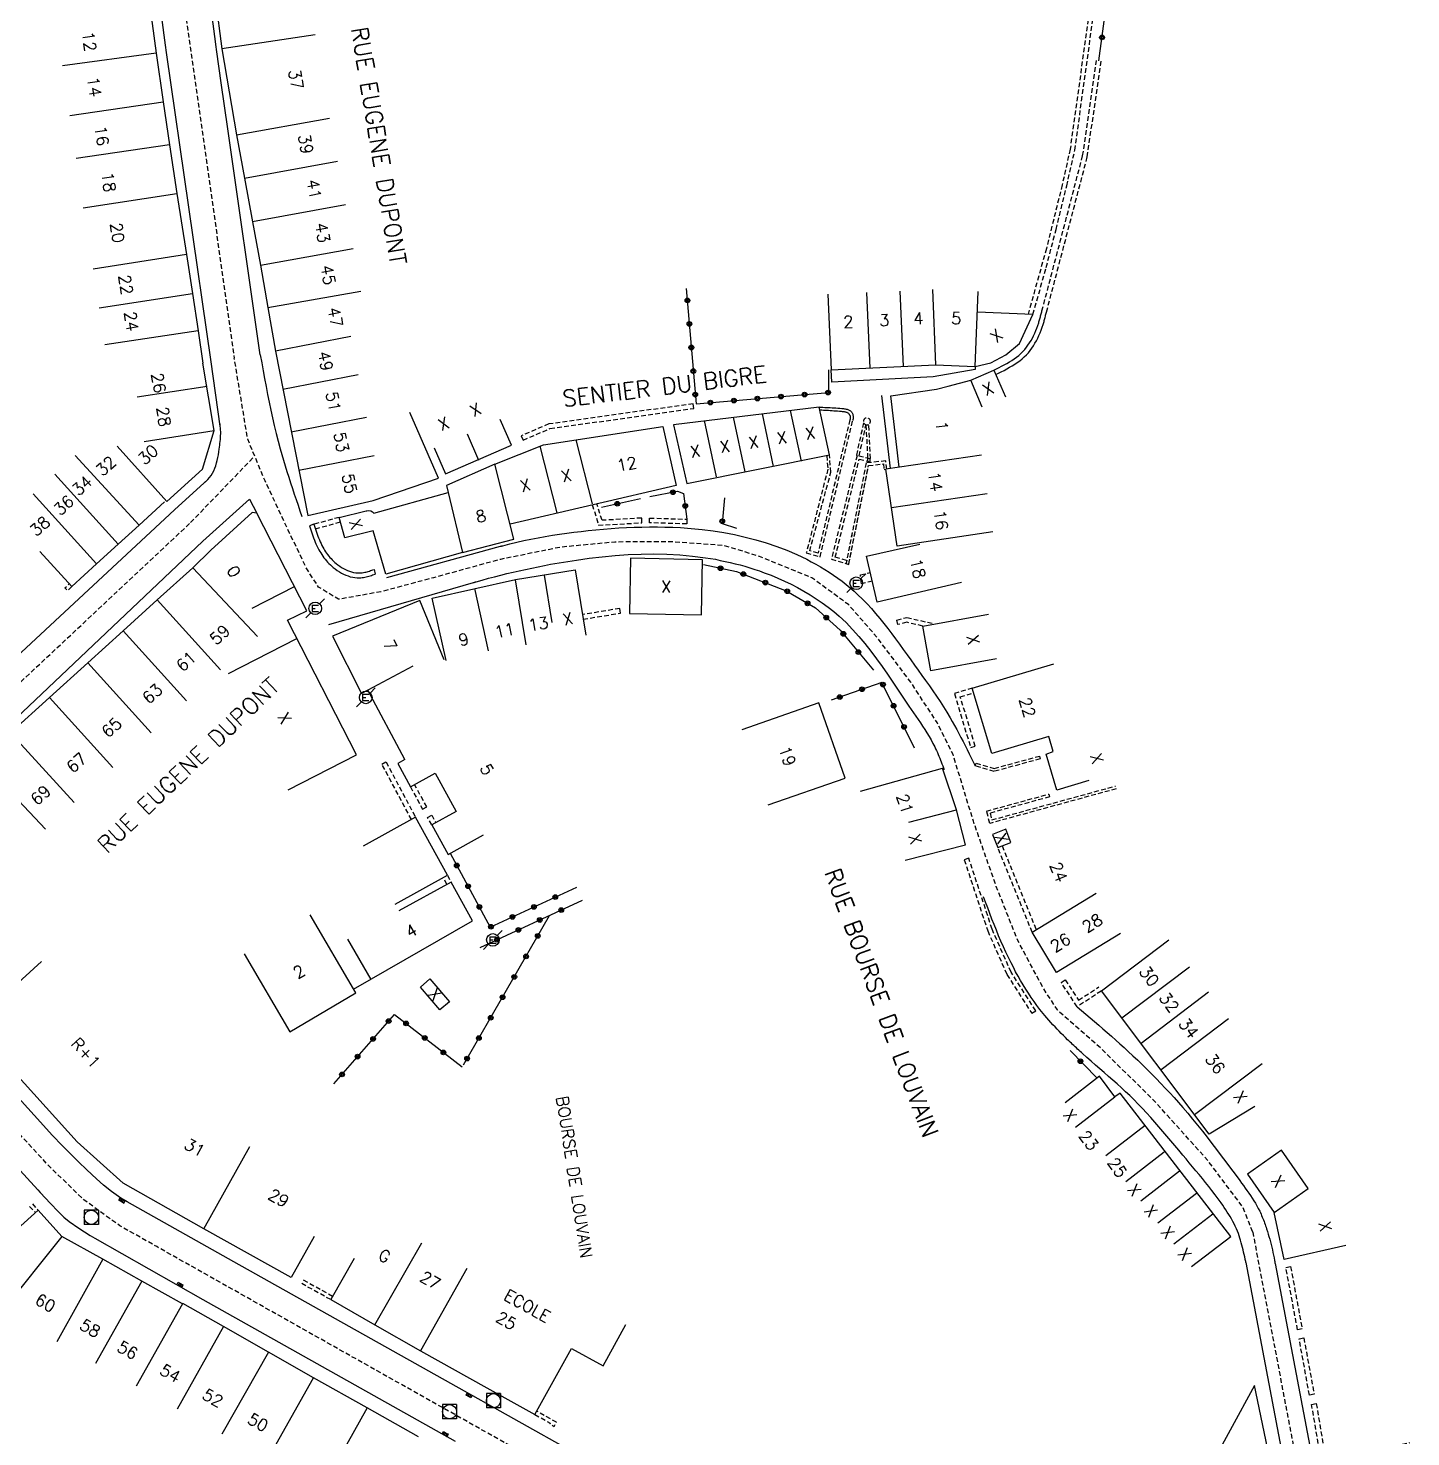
# Model space of a CAD drawing. Header units: millimetres. Extents: x 111999 to 113000, y 155000 to 156001.
# Drawn here: x 112495.2 to 112641.6, y 155392.6 to 155541.8 of the extents above; entities that cross this region are included whole.
import ezdxf
from ezdxf.enums import TextEntityAlignment as Align

# ---------------------------------------------------------------- set-up
doc = ezdxf.new("R2010")
doc.units = ezdxf.units.MM
doc.linetypes.add('DASHED', pattern=[0.75, 0.5, -0.25])
doc.layers.get('0').update_dxf_attribs({"linetype": 'CONTINUOUS'})
for name, color, linetype in [('W0001', 6, 'DASHED'), ('W0008', 7, 'CONTINUOUS'), ('W0100', 7, 'CONTINUOUS'), ('W0112', 1, 'DASHED'), ('W0322', 7, 'CONTINUOUS'), ('W0334', 7, 'CONTINUOUS'), ('W0400', 7, 'CONTINUOUS'), ('W0420', 7, 'CONTINUOUS'), ('W0471', 7, 'CONTINUOUS'), ('W0984', 7, 'CONTINUOUS'), ('W0989', 7, 'CONTINUOUS'), ('W0991', 7, 'CONTINUOUS'), ('W1102', 7, 'CONTINUOUS')]:
    doc.layers.add(name, color=color, linetype=linetype)
doc.styles.get("Standard").update_dxf_attribs({"font": 'romans.shx', "width": 0.85})

# ---------------------------------------------------------------- blocks, each defined once
blk = doc.blocks.new('t322o')
at = {"color": 0, "linetype": 'Continuous'}
for radius in [0.25, 0.15]:
    blk.add_circle((0, 0), radius, dxfattribs=at)
blk = doc.blocks.new('T471')
for p, q in [((-0.333334, 0.333334), (-0.333334, -0.333334)), ((-0.333334, 0.333334), (0.333334, 0.333334)), ((-0.333334, 0), (0, 0)), ((0.500001, 0.500001), (1.000002, 1.000002)), ((-0.500001, -0.500001), (-1.000002, -1.000002)), ((-0.333334, -0.333334), (0.333334, -0.333334))]:
    blk.add_line(p, q)
blk.add_ellipse((0, 0), major_axis=(0.471405, 0.471405), ratio=1, start_param=5.4977871438, end_param=11.780972451)
blk = doc.blocks.new('T400')
for p, q in [((-0.15, 0.3), (0.15, 0.3)), ((-0.15, -0.25), (-0.15, 0.3)), ((-0.15, 0.15), (0.15, 0.15)), ((-0.15, 0), (0.15, 0)), ((0.15, 0.3), (0.15, -0.25)), ((-0.15, -0.15), (0.15, -0.15)), ((-0.15, -0.25), (-0.15, -0.3)), ((-0.15, -0.3), (0.15, -0.3)), ((0.15, -0.3), (0.15, -0.25))]:
    blk.add_line(p, q)
blk = doc.blocks.new('T420')
for p, q in [((0.75, 0.75), (-0.75, 0.75)), ((-0.75, 0.75), (-0.75, -0.75)), ((0.75, 0.75), (0.75, -0.75)), ((0.75, -0.75), (-0.75, -0.75))]:
    blk.add_line(p, q)
blk.add_ellipse((0, 0), major_axis=(-0.53, 0.53), ratio=1, start_param=3.926991, end_param=10.210176)

msp = doc.modelspace()

# ---------------------------------------------------------------- linework, layer by layer
at = {"layer": 'W0001', "flags": 128}
for points in [[(112489.51, 155647.74), (112495.1, 155632.48), (112501.9, 155613.75), (112503.75, 155608.55), (112504.86, 155602.1), (112505.6, 155595.22), (112511.44, 155546.14), (112517.01, 155506.81)], [(112381.92, 155629.69), (112379.35, 155604.28), (112372.28, 155526.12), (112370.25, 155502.37), (112367.82, 155455.09), (112365.01, 155409.02), (112364.66, 155397.97), (112365.1, 155392.32), (112367.31, 155388.34), (112370.05, 155386.49), (112373.68, 155385.96), (112382.34, 155388.17), (112440.24, 155402.92), (112446.96, 155411.85), (112451.29, 155420.59), (112454.96, 155427.82), (112460.44, 155436.74), (112467.69, 155446.1), (112474.14, 155453.44), (112487.49, 155466.07), (112512.38, 155489.41)], [(112624.88, 155414.29), (112623.85, 155416.91), (112620.09, 155421.91), (112614.42, 155428.21), (112608.77, 155433.78), (112604.19, 155437.8), (112602.67, 155440.18), (112599.97, 155445.23), (112597.72, 155450.88), (112595.29, 155457.8), (112593.14, 155464.86), (112591.45, 155468.24), (112588.66, 155472.52), (112585.04, 155477.32), (112582.06, 155480.72), (112578.2, 155483.56), (112572.63, 155485.82), (112568.93, 155486.97), (112563.19, 155487.38), (112557.31, 155487.35), (112551.62, 155486.81), (112545.19, 155485.51), (112538.1, 155483.57), (112532.54, 155482.08), (112528.06, 155481.29), (112525.94, 155482.58), (112524.68, 155484.53), (112522.63, 155488.81), (112520.27, 155493.82), (112518.43, 155498.24), (112517.01, 155506.81)], [(112512.38, 155489.41), (112519.03, 155496.31)], [(112604.41, 155358.89), (112508.79, 155412.74), (112504.88, 155414.95), (112501.09, 155417.69), (112497.36, 155421.3), (112492.47, 155426.6), (112471.08, 155449.96)], [(112624.88, 155414.29), (112636.66, 155352.28)]]:
    msp.add_lwpolyline(points, dxfattribs=at)
at = {"layer": 'W0008', "flags": 128}
for points in [[(112514.56, 155506.42), (112509.82, 155539.19), (112509.72, 155539.96), (112509.34, 155542.88), (112508.69, 155547.73), (112508.41, 155549.93), (112508.2, 155551.7), (112507.89, 155554.35), (112507.46, 155558.01), (112506.3, 155567.8), (112504.98, 155578.67), (112502.25, 155601.38), (112501.86, 155604.37), (112501.74, 155605.25), (112501.58, 155606.35), (112501.41, 155607.3), (112501.15, 155608.33), (112500.83, 155609.39), (112500.54, 155610.27), (112497.95, 155617.74), (112492.77, 155632.3)], [(112519.75, 155507.16), (112516.31, 155531.12), (112515.62, 155535.97), (112515.15, 155539.26), (112515.05, 155540.03), (112515.01, 155540.36), (112514.44, 155544.63)], [(112471.13, 155454.03), (112510.66, 155490.76)], [(112483.1, 155458.5), (112497.28, 155471.92), (112513.68, 155487.43)], [(112580, 155375.8), (112539.96, 155398.25), (112516.96, 155411.15), (112505.67, 155417.47), (112504.99, 155417.89), (112504.01, 155418.59), (112503.17, 155419.26), (112502.41, 155419.92), (112501.39, 155420.87), (112500.51, 155421.72), (112499.32, 155422.91), (112498.8, 155423.43), (112497.73, 155424.56), (112496.81, 155425.56), (112476.53, 155447.96)], [(112489.75, 155425.79), (112496.21, 155418.75), (112496.45, 155418.49), (112497.55, 155417.3), (112498.36, 155416.46), (112498.97, 155415.87), (112499.53, 155415.41), (112500.56, 155414.69), (112501.76, 155413.92), (112502.25, 155413.63), (112513.67, 155407.15), (112540.4, 155392.13)]]:
    msp.add_lwpolyline(points, dxfattribs=at)
at = {"layer": 'W0008'}
for points in [[(112519.75, 155507.16), (112519.91, 155506.32), (112520.06, 155505.49), (112520.22, 155504.65), (112520.38, 155503.82), (112520.54, 155502.99), (112520.71, 155502.16), (112520.88, 155501.33), (112521.06, 155500.5), (112521.25, 155499.68), (112521.45, 155498.86), (112521.65, 155498.04), (112521.87, 155497.22), (112522.04, 155496.62), (112522.22, 155496.02), (112522.4, 155495.42), (112522.58, 155494.82), (112522.77, 155494.22), (112522.96, 155493.62), (112523.16, 155493.03), (112523.36, 155492.43), (112523.56, 155491.84), (112523.76, 155491.25), (112523.96, 155490.65), (112524.17, 155490.06)], [(112515.53, 155499.62), (112514.56, 155506.42)], [(112513.93, 155493.71), (112513.95, 155493.73), (112513.97, 155493.75), (112514, 155493.77), (112514.02, 155493.79), (112514.04, 155493.81), (112514.07, 155493.83), (112514.09, 155493.85), (112514.11, 155493.87), (112514.14, 155493.9), (112514.16, 155493.92), (112514.18, 155493.94), (112514.21, 155493.96), (112514.4, 155494.17), (112514.56, 155494.4), (112514.71, 155494.64), (112514.84, 155494.89), (112514.95, 155495.16), (112515.05, 155495.43), (112515.13, 155495.72), (112515.2, 155496), (112515.26, 155496.3), (112515.32, 155496.59), (112515.37, 155496.89), (112515.41, 155497.19), (112515.44, 155497.39), (112515.47, 155497.6), (112515.49, 155497.8), (112515.52, 155498.01), (112515.54, 155498.21), (112515.55, 155498.41), (112515.56, 155498.62), (112515.57, 155498.82), (112515.57, 155499.02), (112515.56, 155499.22), (112515.55, 155499.42), (112515.53, 155499.62), (112515.53, 155499.64), (112515.52, 155499.66), (112515.52, 155499.69), (112515.52, 155499.71), (112515.51, 155499.73), (112515.51, 155499.75), (112515.51, 155499.77), (112515.51, 155499.79), (112515.5, 155499.81), (112515.5, 155499.84), (112515.5, 155499.86), (112515.49, 155499.88)], [(112510.66, 155490.76), (112514.21, 155493.96)], [(112513.68, 155487.43), (112518.61, 155491.88)], [(112518.61, 155491.88), (112519.4, 155490.39)], [(112545.21, 155486.9), (112545.23, 155486.9), (112545.25, 155486.91), (112545.27, 155486.92), (112545.29, 155486.92), (112545.31, 155486.93), (112545.33, 155486.93), (112545.35, 155486.94), (112545.37, 155486.94), (112545.39, 155486.95), (112545.41, 155486.95), (112545.43, 155486.96), (112545.44, 155486.96), (112546.19, 155487.16), (112546.93, 155487.34), (112547.68, 155487.51), (112548.43, 155487.67), (112549.18, 155487.81), (112549.94, 155487.95), (112550.7, 155488.07), (112551.46, 155488.19), (112552.22, 155488.29), (112552.98, 155488.39), (112553.74, 155488.48), (112554.5, 155488.57), (112555.31, 155488.65), (112556.13, 155488.72), (112556.94, 155488.78), (112557.75, 155488.84), (112558.56, 155488.89), (112559.37, 155488.92), (112560.19, 155488.94), (112561, 155488.96), (112561.82, 155488.96), (112562.63, 155488.94), (112563.45, 155488.92), (112564.26, 155488.88), (112565.42, 155488.79), (112566.57, 155488.68), (112567.72, 155488.53), (112568.86, 155488.35), (112570, 155488.14), (112571.13, 155487.88), (112572.26, 155487.59), (112573.36, 155487.26), (112574.46, 155486.89), (112575.54, 155486.48), (112576.6, 155486.03), (112577.64, 155485.53), (112578.13, 155485.27), (112578.62, 155485.01), (112579.1, 155484.73), (112579.57, 155484.44), (112580.03, 155484.15), (112580.49, 155483.84), (112580.95, 155483.52), (112581.39, 155483.19), (112581.82, 155482.85), (112582.25, 155482.5), (112582.66, 155482.14), (112583.07, 155481.77), (112583.56, 155481.3), (112584.03, 155480.81), (112584.49, 155480.3), (112584.94, 155479.79), (112585.38, 155479.26), (112585.81, 155478.73), (112586.23, 155478.19), (112586.65, 155477.64), (112587.06, 155477.09), (112587.46, 155476.54), (112587.87, 155475.98), (112588.27, 155475.42), (112588.67, 155474.87), (112589.06, 155474.33), (112589.46, 155473.78), (112589.85, 155473.23), (112590.24, 155472.68), (112590.63, 155472.13), (112591.01, 155471.58), (112591.39, 155471.02), (112591.76, 155470.46), (112592.12, 155469.9), (112592.48, 155469.33), (112592.82, 155468.75), (112593.06, 155468.34), (112593.3, 155467.92), (112593.53, 155467.5), (112593.76, 155467.08), (112593.98, 155466.65), (112594.2, 155466.23), (112594.42, 155465.8), (112594.64, 155465.37), (112594.86, 155464.94), (112595.07, 155464.51), (112595.28, 155464.08), (112595.5, 155463.64)], [(112533.16, 155483.58), (112545.21, 155486.9)], [(112542.35, 155483.06), (112542.37, 155483.07), (112542.39, 155483.07), (112542.41, 155483.08), (112542.44, 155483.09), (112542.46, 155483.1), (112542.48, 155483.1), (112542.51, 155483.11), (112542.53, 155483.12), (112542.55, 155483.12), (112542.57, 155483.13), (112542.6, 155483.14), (112542.62, 155483.14), (112543.27, 155483.33), (112543.92, 155483.51), (112544.58, 155483.68), (112545.23, 155483.85), (112545.89, 155484.01), (112546.54, 155484.16), (112547.2, 155484.31), (112547.86, 155484.46), (112548.53, 155484.6), (112549.19, 155484.73), (112549.86, 155484.86), (112550.52, 155484.99), (112551.88, 155485.23), (112553.24, 155485.44), (112554.61, 155485.63), (112555.97, 155485.79), (112557.35, 155485.92), (112558.72, 155486.02), (112560.09, 155486.07), (112561.46, 155486.09), (112562.83, 155486.06), (112564.2, 155485.99), (112565.56, 155485.87), (112566.91, 155485.69), (112567.44, 155485.61), (112567.97, 155485.52), (112568.49, 155485.41), (112569.02, 155485.3), (112569.54, 155485.19), (112570.06, 155485.06), (112570.58, 155484.92), (112571.1, 155484.78), (112571.62, 155484.62), (112572.13, 155484.46), (112572.64, 155484.29), (112573.15, 155484.1), (112573.87, 155483.83), (112574.58, 155483.53), (112575.29, 155483.22), (112575.99, 155482.89), (112576.67, 155482.53), (112577.35, 155482.16), (112578.01, 155481.77), (112578.66, 155481.35), (112579.29, 155480.92), (112579.91, 155480.47), (112580.5, 155479.99), (112581.08, 155479.5), (112581.81, 155478.82), (112582.5, 155478.1), (112583.17, 155477.36), (112583.81, 155476.59), (112584.43, 155475.81), (112585.03, 155475), (112585.62, 155474.18), (112586.2, 155473.35), (112586.77, 155472.51), (112587.34, 155471.66), (112587.9, 155470.82), (112588.47, 155469.98), (112588.72, 155469.63), (112588.96, 155469.28), (112589.21, 155468.92), (112589.45, 155468.57), (112589.69, 155468.22), (112589.92, 155467.86), (112590.16, 155467.5), (112590.38, 155467.14), (112590.6, 155466.77), (112590.81, 155466.41), (112591.01, 155466.03), (112591.2, 155465.65), (112591.3, 155465.46), (112591.39, 155465.26), (112591.48, 155465.06), (112591.56, 155464.87), (112591.65, 155464.67), (112591.73, 155464.46), (112591.81, 155464.26), (112591.89, 155464.06), (112591.97, 155463.86), (112592.05, 155463.66), (112592.13, 155463.45), (112592.21, 155463.25)], [(112527.04, 155478.61), (112542.35, 155483.06)], [(112624.17, 155411.06), (112624.16, 155411.09), (112624.16, 155411.12), (112624.15, 155411.14), (112624.14, 155411.17), (112624.14, 155411.2), (112624.13, 155411.23), (112624.12, 155411.26), (112624.12, 155411.29), (112624.11, 155411.32), (112624.1, 155411.35), (112624.1, 155411.38), (112624.09, 155411.41), (112624.03, 155411.66), (112623.98, 155411.91), (112623.92, 155412.16), (112623.86, 155412.41), (112623.8, 155412.66), (112623.73, 155412.91), (112623.67, 155413.16), (112623.6, 155413.41), (112623.52, 155413.65), (112623.44, 155413.9), (112623.36, 155414.14), (112623.27, 155414.38), (112623.15, 155414.64), (112623.04, 155414.9), (112622.91, 155415.16), (112622.78, 155415.42), (112622.64, 155415.67), (112622.49, 155415.92), (112622.34, 155416.16), (112622.19, 155416.41), (112622.03, 155416.65), (112621.87, 155416.89), (112621.7, 155417.13), (112621.53, 155417.37), (112621.21, 155417.81), (112620.89, 155418.24), (112620.56, 155418.67), (112620.23, 155419.1), (112619.89, 155419.53), (112619.55, 155419.95), (112619.2, 155420.37), (112618.86, 155420.78), (112618.51, 155421.2), (112618.16, 155421.61), (112617.82, 155422.03), (112617.47, 155422.44), (112617.05, 155422.94), (112616.63, 155423.45), (112616.21, 155423.95), (112615.79, 155424.45), (112615.37, 155424.94), (112614.94, 155425.44), (112614.51, 155425.93), (112614.08, 155426.42), (112613.64, 155426.9), (112613.2, 155427.37), (112612.75, 155427.84), (112612.29, 155428.31), (112611.85, 155428.73), (112611.41, 155429.15), (112610.97, 155429.56), (112610.52, 155429.97), (112610.06, 155430.37), (112609.61, 155430.77), (112609.15, 155431.17), (112608.69, 155431.57), (112608.23, 155431.97), (112607.77, 155432.37), (112607.32, 155432.77), (112606.86, 155433.18), (112606.73, 155433.3), (112606.6, 155433.42), (112606.46, 155433.54), (112606.33, 155433.66), (112606.2, 155433.79), (112606.07, 155433.91), (112605.94, 155434.03), (112605.8, 155434.16), (112605.67, 155434.28), (112605.54, 155434.4), (112605.41, 155434.53), (112605.28, 155434.65), (112605.06, 155434.88), (112604.83, 155435.1), (112604.6, 155435.32), (112604.38, 155435.55), (112604.16, 155435.78), (112603.94, 155436.01), (112603.72, 155436.24), (112603.51, 155436.48), (112603.3, 155436.72), (112603.09, 155436.96), (112602.88, 155437.2), (112602.68, 155437.44), (112602.35, 155437.86), (112602.03, 155438.28), (112601.72, 155438.7), (112601.41, 155439.14), (112601.12, 155439.58), (112600.84, 155440.02), (112600.56, 155440.47), (112600.29, 155440.93), (112600.03, 155441.39), (112599.77, 155441.85), (112599.53, 155442.32), (112599.29, 155442.79), (112599.01, 155443.36), (112598.74, 155443.93), (112598.48, 155444.5), (112598.22, 155445.08), (112597.97, 155445.67), (112597.73, 155446.25), (112597.5, 155446.84), (112597.26, 155447.42), (112597.03, 155448.01), (112596.81, 155448.6), (112596.58, 155449.2), (112596.36, 155449.79)], [(112606.29, 155438.14), (112606.75, 155437.76), (112607.2, 155437.37), (112607.66, 155436.98), (112608.11, 155436.59), (112608.57, 155436.2), (112609.02, 155435.81), (112609.47, 155435.41), (112609.92, 155435.02), (112610.37, 155434.62), (112610.81, 155434.22), (112611.26, 155433.82), (112611.7, 155433.41), (112612.2, 155432.94), (112612.7, 155432.47), (112613.2, 155431.99), (112613.69, 155431.51), (112614.18, 155431.02), (112614.67, 155430.53), (112615.15, 155430.03), (112615.62, 155429.53), (112616.09, 155429.03), (112616.56, 155428.52), (112617.01, 155428), (112617.47, 155427.48), (112618, 155426.86), (112618.52, 155426.23), (112619.04, 155425.6), (112619.55, 155424.96), (112620.05, 155424.32), (112620.55, 155423.67), (112621.05, 155423.02), (112621.54, 155422.37), (112622.04, 155421.71), (112622.53, 155421.06), (112623.02, 155420.4), (112623.51, 155419.74), (112623.7, 155419.47), (112623.89, 155419.21), (112624.08, 155418.95), (112624.27, 155418.69), (112624.46, 155418.42), (112624.64, 155418.16), (112624.82, 155417.89), (112624.99, 155417.61), (112625.16, 155417.34), (112625.32, 155417.06), (112625.47, 155416.78), (112625.62, 155416.49), (112625.69, 155416.34), (112625.76, 155416.19), (112625.83, 155416.04), (112625.89, 155415.88), (112625.96, 155415.73), (112626.02, 155415.57), (112626.08, 155415.42), (112626.14, 155415.26), (112626.19, 155415.1), (112626.25, 155414.95), (112626.3, 155414.79), (112626.35, 155414.63), (112626.44, 155414.35), (112626.52, 155414.08), (112626.6, 155413.8), (112626.68, 155413.52), (112626.75, 155413.24), (112626.82, 155412.96), (112626.89, 155412.68), (112626.96, 155412.4), (112627.02, 155412.12), (112627.08, 155411.83), (112627.14, 155411.55), (112627.19, 155411.27), (112627.2, 155411.24), (112627.2, 155411.21), (112627.21, 155411.19), (112627.21, 155411.16), (112627.22, 155411.13), (112627.22, 155411.1), (112627.23, 155411.08), (112627.23, 155411.05), (112627.24, 155411.02), (112627.24, 155410.99), (112627.25, 155410.97), (112627.25, 155410.94)], [(112624.17, 155411.06), (112634.26, 155357.8)], [(112627.25, 155410.94), (112637.19, 155358.67)]]:
    msp.add_lwpolyline(points, dxfattribs=at)
at = {"layer": 'W0100', "flags": 128}
for points in [[(112515.05, 155598.4), (112510.07, 155597.96), (112510.72, 155590.57), (112511.17, 155585.43), (112511.8, 155580.7), (112512.09, 155572.31), (112512.26, 155569.1), (112512.59, 155564.98), (112512.96, 155561.55), (112513.47, 155557.44), (112513.49, 155557.25), (112513.99, 155553.4), (112514.5, 155549.09), (112515.03, 155544.73), (112515.69, 155539.57), (112517.25, 155530.46), (112518.1, 155525.87), (112518.94, 155521.26), (112519.77, 155516.66), (112520.56, 155512.19), (112521.37, 155507.57)], [(112499.76, 155569.65), (112504.73, 155570.15), (112504.77, 155569.81), (112504.84, 155569.82), (112506.19, 155557.91), (112506.89, 155552.87), (112507.43, 155549.12), (112508.08, 155544.11), (112508.74, 155539.13), (112509.48, 155533.96), (112510.16, 155529.4), (112510.91, 155524.24), (112511.94, 155517.78), (112512.57, 155513.68), (112513.19, 155509.72), (112513.69, 155506.3), (112513.69, 155506.3)], [(112509.62, 155491.62), (112509.62, 155491.62), (112506.94, 155489.14), (112504.72, 155487.11), (112502.43, 155485.06), (112499.8, 155482.65), (112496.43, 155486.34)], [(112525.46, 155413.83), (112523.03, 155409.46), (112513.77, 155414.63), (112505.25, 155419.45), (112500.38, 155423.83), (112489.18, 155436.2), (112485.6, 155440.12), (112477.22, 155449.4), (112477.15, 155449.4), (112477.15, 155449.4), (112477.12, 155451.35), (112477.12, 155451.35), (112477.18, 155451.35), (112480.89, 155455.27), (112483.46, 155457.77), (112486.76, 155460.97), (112490.14, 155464.23), (112493.32, 155467.16), (112497.44, 155470.89), (112501.5, 155474.56), (112505.23, 155477.94), (112508.84, 155481.24), (112512.61, 155484.63), (112514.51, 155486.5)], [(112536.53, 155392.6), (112531.1, 155395.68), (112525.39, 155398.85), (112520.64, 155401.56), (112515.88, 155404.28), (112511.55, 155406.72), (112511.51, 155406.67), (112507.2, 155409.1), (112503.09, 155411.4), (112498.75, 155413.82), (112496.24, 155416.61), (112492.52, 155413.26)], [(112529.7, 155411.47), (112527.22, 155407.13), (112531.91, 155404.46), (112536.74, 155401.71), (112543.77, 155397.78), (112548.85, 155394.97), (112548.85, 155394.97), (112552.72, 155401.97), (112556.07, 155400.12), (112558.49, 155404.49)]]:
    msp.add_lwpolyline(points, dxfattribs=at)
at = {"layer": 'W0100'}
for points in [[(112579.88, 155513.6), (112580.22, 155505.59), (112591.29, 155506.12), (112595.5, 155505.95), (112595.81, 155513.89)], [(112595.5, 155505.95), (112597.16, 155506.34), (112598.74, 155507.19), (112600.18, 155508.38), (112601.6, 155511.46), (112595.72, 155511.69)], [(112529.35, 155509.13), (112521.37, 155507.57), (112524.81, 155490.16), (112531.71, 155491.76), (112538.63, 155494.11)], [(112509.86, 155491.65), (112513.63, 155495.05), (112514.87, 155499.15), (112513.69, 155506.3)], [(112587.43, 155495.27), (112586.54, 155502.82), (112591.4, 155503.54), (112592.64, 155503.84), (112595.01, 155504.48), (112597.46, 155505.54), (112598.69, 155502.71)], [(112563.53, 155499.77), (112564.95, 155493.55), (112580.05, 155496.57), (112578.97, 155501.64), (112563.53, 155499.77)], [(112538.18, 155497.31), (112539.37, 155494.57), (112546.36, 155497.6), (112545.18, 155500.34)], [(112544.61, 155495.59), (112549.77, 155497.63), (112562.4, 155499.6), (112563.83, 155493.34), (112546.22, 155489.26)], [(112541.66, 155498.81), (112542.87, 155496.01)], [(112504.59, 155497.5), (112509.86, 155491.65)], [(112596.15, 155496.56), (112586.01, 155495.06)], [(112541.18, 155486.24), (112546.61, 155487.66), (112544.61, 155495.59), (112539.5, 155493.34), (112539.68, 155492.59)], [(112597.36, 155488.42), (112587.22, 155486.92), (112586.01, 155495.06)], [(112514.51, 155486.5), (112518.91, 155490.47)], [(112519.4, 155490.39), (112518.91, 155490.47)], [(112524.71, 155480.06), (112519.4, 155490.39)], [(112594.04, 155483.06), (112585.11, 155481), (112583.99, 155485.84), (112589.61, 155487.14)], [(112539.45, 155474.81), (112537.98, 155481.42), (112546.79, 155483.4), (112553.13, 155484.42), (112554.25, 155477.49)], [(112558.86, 155479.8), (112566.48, 155479.63), (112566.62, 155485.46), (112558.99, 155485.63), (112558.86, 155479.8)], [(112522.64, 155479.08), (112524.71, 155480.06)], [(112539.24, 155474.86), (112536.68, 155481.16), (112527.43, 155477.39), (112530.47, 155471.32)], [(112529.95, 155464.82), (112522.64, 155479.08)], [(112597.75, 155474.98), (112590.8, 155473.71), (112589.93, 155478.46), (112596.88, 155479.73)], [(112607.51, 155462.09), (112604.15, 155461.08), (112603.01, 155464.9), (112603.76, 155465.17), (112603.29, 155466.76), (112597.25, 155464.96), (112595.18, 155471.87), (112603.82, 155474.45)], [(112535.09, 155464.32), (112531.15, 155471.65), (112530.47, 155471.32)], [(112573.57, 155459.51), (112581.7, 155462.35), (112578.92, 155470.31), (112570.78, 155467.47)], [(112522.71, 155461.11), (112529.95, 155464.82)], [(112535.09, 155464.32), (112534.33, 155463.91), (112535.66, 155461.43), (112538.29, 155462.88), (112540.51, 155458.83), (112537.92, 155457.41), (112539.65, 155454.27), (112543.4, 155456.33)], [(112583.33, 155460.97), (112592.04, 155463.42)], [(112588.06, 155453.65), (112594.45, 155455.29), (112593.51, 155458.98), (112592.04, 155463.42)], [(112534.04, 155449.02), (112539.58, 155452.07), (112536.21, 155458.21), (112530.67, 155455.16)], [(112597.87, 155455), (112599.26, 155455.55), (112598.72, 155456.93), (112597.32, 155456.37), (112597.87, 155455)], [(112529.65, 155440), (112542.24, 155447.25), (112539.98, 155451.34)], [(112539.98, 155451.34), (112534.45, 155448.3)], [(112610.87, 155445.91), (112604.11, 155441.78), (112601.52, 155446.03), (112608.29, 155450.16)], [(112518.05, 155443.75), (112522.9, 155435.5), (112529.89, 155439.61), (112525.05, 155447.86)], [(112625.12, 155427.57), (112620.27, 155424.64), (112608.85, 155439.82), (112616, 155445.23)], [(112538.78, 155437.81), (112536.72, 155440.23), (112537.73, 155441.09), (112539.79, 155438.66), (112538.78, 155437.81)], [(112618.41, 155410.63), (112622.55, 155413.83), (112610.86, 155429.01), (112610.29, 155428.61), (112608.65, 155430.79), (112605, 155427.98)], [(112634.75, 155412.85), (112628.2, 155411.37), (112627.17, 155416.36), (112630.77, 155418.89), (112627.92, 155422.94), (112624.32, 155420.41), (112627.17, 155416.36)], [(112625.06, 155398.05), (112619.9, 155388.58), (112624.24, 155386.21), (112626.63, 155390.6), (112625.06, 155398.05)]]:
    msp.add_lwpolyline(points, dxfattribs=at)
msp.add_lwpolyline([(112531.05, 155490.67, -0.33828), (112531.8, 155490.4), (112539.68, 155492.59), (112541.18, 155486.24), (112533.06, 155483.96), (112531.72, 155488.55), (112528.72, 155487.78), (112528.12, 155489.96), (112530.97, 155490.65)], format="xyb", close=True, dxfattribs=at)
at = {"layer": 'W0112'}
for points in [[(112606.35, 155550.51), (112607.65, 155544.18), (112605.55, 155528.96), (112604.7, 155525.17), (112603.03, 155518.42), (112601.09, 155511.48)], [(112601.6, 155511.46), (112603.01, 155516.42), (112604.05, 155520.45), (112605.18, 155525.06), (112606.04, 155528.85), (112608.16, 155544.21), (112606.84, 155550.61)], [(112602.56, 155511.82), (112606.87, 155528.24), (112608.33, 155538.34)], [(112603.04, 155511.69), (112607.36, 155528.14), (112608.82, 155538.27)], [(112597.46, 155505.54), (112597.74, 155505.68), (112598.02, 155505.83), (112598.29, 155505.97), (112598.57, 155506.12), (112598.84, 155506.27), (112599.11, 155506.42), (112599.37, 155506.58), (112599.62, 155506.76), (112599.86, 155506.93), (112600.1, 155507.12), (112600.33, 155507.32), (112600.54, 155507.53), (112600.73, 155507.75), (112600.91, 155507.97), (112601.08, 155508.2), (112601.25, 155508.44), (112601.4, 155508.69), (112601.54, 155508.94), (112601.67, 155509.2), (112601.8, 155509.47), (112601.91, 155509.74), (112602.02, 155510.01), (112602.12, 155510.29), (112602.21, 155510.57), (112602.24, 155510.67), (112602.28, 155510.78), (112602.31, 155510.88), (112602.34, 155510.98), (112602.37, 155511.09), (112602.39, 155511.19), (112602.42, 155511.3), (112602.45, 155511.4), (112602.48, 155511.5), (112602.5, 155511.61), (112602.53, 155511.71), (112602.56, 155511.82)], [(112597.65, 155505.09), (112597.95, 155505.24), (112598.25, 155505.38), (112598.54, 155505.53), (112598.83, 155505.69), (112599.12, 155505.85), (112599.4, 155506.01), (112599.68, 155506.18), (112599.94, 155506.36), (112600.2, 155506.55), (112600.45, 155506.75), (112600.69, 155506.96), (112600.92, 155507.18), (112601.12, 155507.4), (112601.31, 155507.64), (112601.49, 155507.88), (112601.66, 155508.14), (112601.82, 155508.4), (112601.97, 155508.67), (112602.11, 155508.94), (112602.24, 155509.22), (112602.36, 155509.51), (112602.48, 155509.8), (112602.58, 155510.09), (112602.68, 155510.38), (112602.71, 155510.49), (112602.75, 155510.6), (112602.78, 155510.7), (112602.81, 155510.81), (112602.84, 155510.92), (112602.87, 155511.03), (112602.9, 155511.14), (112602.93, 155511.25), (112602.95, 155511.36), (112602.98, 155511.47), (112603.01, 155511.57), (112603.04, 155511.68)], [(112547.61, 155498.14), (112550.45, 155499.37), (112565.7, 155501.5), (112565.63, 155501.99), (112550.31, 155499.85), (112547.41, 155498.6)], [(112578.97, 155501.64), (112579.16, 155501.63), (112579.35, 155501.62), (112579.55, 155501.61), (112579.74, 155501.6), (112579.94, 155501.59), (112580.13, 155501.58), (112580.33, 155501.57), (112580.53, 155501.56), (112580.73, 155501.55), (112580.94, 155501.53), (112581.15, 155501.52), (112581.36, 155501.5), (112581.45, 155501.49), (112581.54, 155501.48), (112581.64, 155501.47), (112581.73, 155501.45), (112581.82, 155501.43), (112581.91, 155501.41), (112581.99, 155501.39), (112582.07, 155501.36), (112582.15, 155501.32), (112582.22, 155501.28), (112582.29, 155501.23), (112582.35, 155501.17), (112582.39, 155501.12), (112582.42, 155501.07), (112582.45, 155501.02), (112582.48, 155500.96), (112582.51, 155500.9), (112582.53, 155500.84), (112582.54, 155500.77), (112582.56, 155500.71), (112582.56, 155500.65), (112582.57, 155500.58), (112582.57, 155500.52), (112582.56, 155500.45), (112582.56, 155500.43), (112582.55, 155500.41), (112582.55, 155500.39), (112582.55, 155500.37), (112582.54, 155500.36), (112582.54, 155500.34), (112582.53, 155500.32), (112582.53, 155500.3), (112582.52, 155500.28), (112582.52, 155500.26), (112582.51, 155500.24), (112582.51, 155500.22)], [(112579.05, 155501.35), (112579.23, 155501.34), (112579.41, 155501.33), (112579.59, 155501.32), (112579.77, 155501.31), (112579.96, 155501.3), (112580.14, 155501.29), (112580.33, 155501.27), (112580.52, 155501.26), (112580.71, 155501.25), (112580.9, 155501.23), (112581.1, 155501.22), (112581.3, 155501.2), (112581.38, 155501.19), (112581.45, 155501.19), (112581.53, 155501.18), (112581.6, 155501.17), (112581.68, 155501.15), (112581.75, 155501.14), (112581.82, 155501.11), (112581.88, 155501.09), (112581.94, 155501.06), (112582, 155501.02), (112582.06, 155500.98), (112582.1, 155500.93), (112582.13, 155500.9), (112582.15, 155500.87), (112582.18, 155500.83), (112582.2, 155500.79), (112582.21, 155500.75), (112582.23, 155500.71), (112582.24, 155500.66), (112582.25, 155500.62), (112582.25, 155500.57), (112582.26, 155500.53), (112582.25, 155500.49), (112582.25, 155500.44), (112582.25, 155500.43), (112582.25, 155500.42), (112582.24, 155500.41), (112582.24, 155500.39), (112582.24, 155500.38), (112582.24, 155500.37), (112582.23, 155500.36), (112582.23, 155500.34), (112582.22, 155500.33), (112582.22, 155500.32), (112582.22, 155500.31), (112582.21, 155500.29)], [(112579.76, 155496.47), (112579.88, 155495.07), (112577.6, 155486.2), (112579.06, 155485.79), (112582.51, 155500.22)], [(112582.21, 155500.29), (112578.84, 155486.17), (112577.96, 155486.41), (112580.2, 155494.74), (112580.05, 155496.57)], [(112583.66, 155499.97), (112582.9, 155496.54), (112582.98, 155496.49)], [(112583.19, 155496.48), (112583.92, 155499.74), (112584.09, 155496.23)], [(112584.39, 155496.18), (112584.22, 155499.81)], [(112547.41, 155498.6), (112547.61, 155498.14)], [(112586.14, 155495.08), (112586.01, 155495.95), (112583.94, 155495.72), (112581.87, 155485.39), (112580.66, 155485.74), (112583.2, 155496.13), (112584.37, 155495.86), (112584.37, 155496.17), (112582.98, 155496.49), (112580.26, 155485.55), (112582.09, 155484.98), (112584.19, 155495.45), (112585.76, 155495.62), (112585.84, 155495.03), (112586.01, 155495.06)], [(112583.94, 155495.72), (112581.81, 155485.1)], [(112582.1, 155485.04), (112584.19, 155495.45)], [(112584.07, 155496.17), (112584.07, 155495.93)], [(112554.93, 155491.31), (112555.59, 155489.13), (112560.19, 155489.39), (112560.16, 155489.89), (112555.96, 155489.65), (112555.42, 155491.42)], [(112525.45, 155489.23), (112524.98, 155489.08)], [(112524.98, 155489.08), (112525.04, 155488.86), (112525.11, 155488.64), (112525.18, 155488.42), (112525.26, 155488.21), (112525.33, 155487.99), (112525.41, 155487.78), (112525.49, 155487.56), (112525.57, 155487.35), (112525.66, 155487.15), (112525.75, 155486.94), (112525.85, 155486.74), (112525.96, 155486.54), (112526.06, 155486.36), (112526.16, 155486.19), (112526.27, 155486.02), (112526.39, 155485.85), (112526.51, 155485.69), (112526.63, 155485.53), (112526.76, 155485.37), (112526.9, 155485.22), (112527.04, 155485.07), (112527.19, 155484.93), (112527.35, 155484.79), (112527.5, 155484.65), (112527.71, 155484.5), (112527.92, 155484.34), (112528.14, 155484.2), (112528.36, 155484.07), (112528.59, 155483.95), (112528.82, 155483.85), (112529.06, 155483.76), (112529.3, 155483.68), (112529.55, 155483.62), (112529.79, 155483.58), (112530.04, 155483.56), (112530.28, 155483.56), (112530.42, 155483.57), (112530.56, 155483.58), (112530.7, 155483.6), (112530.84, 155483.63), (112530.97, 155483.66), (112531.11, 155483.7), (112531.25, 155483.73), (112531.39, 155483.78), (112531.53, 155483.82), (112531.66, 155483.87), (112531.8, 155483.91), (112531.94, 155483.96)], [(112528.12, 155489.96), (112525.45, 155489.23)], [(112525.45, 155489.23), (112525.52, 155489.02), (112525.58, 155488.81), (112525.65, 155488.6), (112525.72, 155488.39), (112525.79, 155488.19), (112525.87, 155487.98), (112525.94, 155487.78), (112526.02, 155487.58), (112526.11, 155487.38), (112526.2, 155487.18), (112526.29, 155486.99), (112526.39, 155486.79), (112526.48, 155486.63), (112526.58, 155486.48), (112526.68, 155486.32), (112526.79, 155486.17), (112526.9, 155486.02), (112527.01, 155485.87), (112527.13, 155485.73), (112527.26, 155485.59), (112527.39, 155485.45), (112527.52, 155485.32), (112527.66, 155485.19), (112527.81, 155485.07), (112527.99, 155484.93), (112528.18, 155484.79), (112528.38, 155484.66), (112528.58, 155484.55), (112528.79, 155484.44), (112529, 155484.34), (112529.22, 155484.26), (112529.43, 155484.19), (112529.65, 155484.14), (112529.87, 155484.1), (112530.1, 155484.08), (112530.32, 155484.08), (112530.44, 155484.09), (112530.57, 155484.1), (112530.69, 155484.12), (112530.82, 155484.15), (112530.95, 155484.17), (112531.07, 155484.21), (112531.2, 155484.24), (112531.32, 155484.28), (112531.45, 155484.32), (112531.57, 155484.36), (112531.7, 155484.4), (112531.82, 155484.45)], [(112525.6, 155488.75), (112528.25, 155489.48)], [(112561, 155489.89), (112564.96, 155489.77), (112564.95, 155489.27), (112560.99, 155489.39), (112561, 155489.89)], [(112531.82, 155484.45), (112531.94, 155483.96)], [(112584.6, 155483.2), (112583.45, 155482.94), (112583.33, 155483.88), (112584.39, 155484.13)], [(112553.98, 155479.18), (112557.92, 155479.82), (112557.84, 155480.31), (112553.9, 155479.67)], [(112589.93, 155478.46), (112588.24, 155478.85), (112587.3, 155478.61), (112587.18, 155479.09), (112588.24, 155479.36), (112591.18, 155478.69)], [(112595.18, 155471.87), (112593.28, 155471.3), (112595.01, 155465.58), (112595.49, 155465.73), (112593.91, 155470.97), (112595.32, 155471.39)], [(112535.77, 155457.97), (112532.64, 155463.82), (112533.08, 155464.06), (112536.21, 155458.21)], [(112602.29, 155464.68), (112602.37, 155464.39), (112597.51, 155463.07), (112595.5, 155463.64), (112595.58, 155463.93), (112597.51, 155463.38), (112602.29, 155464.68)], [(112535.66, 155461.43), (112536.96, 155459.06), (112537.4, 155459.3), (112536.1, 155461.67)], [(112610.42, 155461.22), (112597.03, 155457.56), (112596.7, 155458.86), (112603.29, 155460.66), (112603.37, 155460.37), (112597.06, 155458.64), (112597.25, 155457.93), (112610.34, 155461.51)], [(112537.92, 155457.41), (112537.48, 155458.2), (112537.92, 155458.44), (112538.36, 155457.65)], [(112601.52, 155446.03), (112597.87, 155455)], [(112598.33, 155455.18), (112601.95, 155446.29)], [(112601.48, 155437.45), (112601.9, 155437.72), (112599.29, 155441.79), (112597.28, 155446.36), (112594.81, 155453.86), (112594.33, 155453.71), (112596.81, 155446.18), (112598.85, 155441.55), (112601.48, 155437.45)], [(112539.54, 155451.1), (112539.14, 155451.83)], [(112539.58, 155452.07), (112539.98, 155451.34)], [(112608.84, 155439.81), (112606.29, 155438.14), (112604.6, 155440.72), (112605.01, 155441), (112606.44, 155438.84), (112608.58, 155440.24)], [(112629.63, 155403.94), (112628.4, 155410.53), (112628.89, 155410.63), (112630.12, 155404.03), (112629.63, 155403.94)], [(112630.89, 155397.02), (112629.8, 155402.99), (112630.29, 155403.08), (112631.39, 155397.11), (112630.89, 155397.02)], [(112641.63, 155391.5), (112632.71, 155389.67), (112632.94, 155388.28), (112632.45, 155388.2), (112631.12, 155396.04), (112631.61, 155396.13), (112632.62, 155390.16), (112641.53, 155391.99)]]:
    msp.add_lwpolyline(points, dxfattribs=at)
msp.add_lwpolyline([(112584.38, 155500.05, 8.799328), (112584.31, 155499.9, 0.113645)], format="xyb", close=True, dxfattribs=at)
at = {"layer": 'W0112', "flags": 128}
for points in [[(112499.8, 155482.65), (112499.34, 155482.21), (112499.07, 155482.5), (112499.52, 155482.94)], [(112495.62, 155417.26), (112496.24, 155416.61)], [(112495.33, 155416.99), (112495.95, 155416.34)], [(112527.22, 155407.13), (112524.07, 155408.88)], [(112527.42, 155407.48), (112524.26, 155409.23)], [(112548.85, 155394.97), (112550.47, 155394.05), (112550.42, 155393.95), (112550.9, 155393.7), (112551.09, 155394.06), (112551.13, 155394.14), (112551.13, 155394.14), (112549.05, 155395.32)]]:
    msp.add_lwpolyline(points, dxfattribs=at)
at = {"layer": 'W0322'}
for points in [[(112608.57, 155538.31), (112609.41, 155544.35), (112614.07, 155544.23), (112619.65, 155589.37), (112623.28, 155595.48)], [(112564.89, 155514.2), (112565.92, 155501.99), (112579.99, 155503.18), (112579.97, 155505.59)], [(112563.96, 155492.72), (112564.59, 155492.49)], [(112566.71, 155484.96), (112570.22, 155484.22), (112575.47, 155482.2), (112578.57, 155480.37), (112581.2, 155478.01), (112584.71, 155473.78)], [(112589.07, 155465.54), (112585.59, 155472.49), (112580.24, 155470.61)], [(112539.87, 155454.39), (112544.13, 155446.58), (112553.28, 155450.81)], [(112543.05, 155444.41), (112553.91, 155449.43)], [(112541.29, 155431.98), (112550.41, 155447.81)], [(112527.55, 155429.98), (112533.98, 155437.33), (112541.13, 155431.78)], [(112605.54, 155433.5), (112608.39, 155430.59)]]:
    msp.add_lwpolyline(points, dxfattribs=at)
at = {"layer": 'W0322', "flags": 128}
for points in [[(112555.9, 155491.04), (112560.02, 155491.95)], [(112561.01, 155492.17), (112563.96, 155492.72), (112564.59, 155492.49), (112564.96, 155489.77)], [(112568.92, 155492.04), (112568.68, 155489.3), (112570.19, 155488.83)]]:
    msp.add_lwpolyline(points, dxfattribs=at)
at = {"layer": 'W0334'}
for points in [[(112595.5, 155505.95), (112595.48, 155505.63), (112591.02, 155504.83), (112580.29, 155504.29), (112580.22, 155505.59)], [(112586.53, 155495.14), (112585.61, 155502.85)]]:
    msp.add_lwpolyline(points, dxfattribs=at)
at = {"layer": 'W1102', "flags": 128}
for points in [[(112525.58, 155541.04), (112515.69, 155539.57)], [(112508.74, 155539.13), (112498.83, 155537.76)], [(112499.59, 155532.51), (112509.48, 155533.96)], [(112517.25, 155530.46), (112527.09, 155532.22)], [(112510.16, 155529.4), (112500.27, 155527.95)], [(112518.1, 155525.87), (112527.94, 155527.68)], [(112501.02, 155522.74), (112510.91, 155524.24)], [(112528.78, 155523.05), (112518.94, 155521.26)], [(112511.94, 155517.78), (112502.06, 155516.23)], [(112519.77, 155516.66), (112529.61, 155518.42)], [(112502.69, 155512.15), (112512.57, 155513.68)], [(112520.56, 155512.19), (112530.4, 155513.93)], [(112513.19, 155509.72), (112503.3, 155508.23)], [(112506.94, 155489.14), (112500.17, 155496.5)], [(112498, 155494.52), (112504.72, 155487.11)], [(112502.43, 155485.06), (112495.72, 155492.47)], [(112512.61, 155484.63), (112519.46, 155477.34)], [(112515.56, 155473.83), (112508.84, 155481.24)], [(112505.23, 155477.94), (112511.96, 155470.54)], [(112508.21, 155467.15), (112501.5, 155474.56)], [(112497.44, 155470.89), (112504.16, 155463.48)], [(112500.06, 155459.77), (112493.32, 155467.16)], [(112490.14, 155464.23), (112497, 155456.95)], [(112496.58, 155442.94), (112489.18, 155436.2)], [(112513.77, 155414.63), (112518.67, 155423.35)], [(112498.75, 155413.82), (112492.44, 155405.9)], [(112531.91, 155404.46), (112536.86, 155413.15)], [(112503.09, 155411.4), (112498.21, 155402.67)], [(112541.65, 155410.42), (112536.74, 155401.71)], [(112507.2, 155409.1), (112502.3, 155400.38)], [(112511.51, 155406.67), (112506.62, 155397.96)], [(112515.88, 155404.28), (112510.96, 155395.52)], [(112520.64, 155401.56), (112515.68, 155392.88)], [(112520.48, 155390.14), (112525.39, 155398.85)], [(112531.1, 155395.68), (112526.2, 155386.96)]]:
    msp.add_lwpolyline(points, dxfattribs=at)
at = {"layer": 'W1102'}
for points in [[(112590.95, 155514.08), (112591.29, 155506.12)], [(112583.97, 155513.78), (112584.31, 155505.77)], [(112587.88, 155505.95), (112587.54, 155513.93)], [(112506.72, 155502.72), (112514.14, 155503.85)], [(112522.16, 155503.53), (112530.14, 155505.08)], [(112596.24, 155501.64), (112595.01, 155504.48)], [(112538.63, 155494.11), (112535.61, 155501.08)], [(112572.91, 155500.94), (112574.1, 155495.36)], [(112577.08, 155495.93), (112575.93, 155501.28)], [(112531.03, 155500.54), (112523.05, 155498.98)], [(112566.78, 155500.23), (112568.06, 155494.25)], [(112571.11, 155494.78), (112569.87, 155500.59)], [(112507.46, 155498), (112514.87, 155499.15)], [(112553.19, 155498.16), (112554.91, 155491.38)], [(112531.82, 155496.48), (112523.84, 155494.92)], [(112551.21, 155490.44), (112549.42, 155497.49)], [(112596.76, 155492.47), (112586.62, 155490.97)], [(112547.91, 155476.46), (112546.79, 155483.36)], [(112550.69, 155478.83), (112549.88, 155483.86)], [(112518.9, 155480.35), (112523.39, 155482.66)], [(112543.95, 155475.82), (112542.48, 155482.42)], [(112516.38, 155473.43), (112523.62, 155477.15)], [(112535.92, 155474.21), (112531.15, 155471.65)], [(112588.45, 155457.68), (112593.51, 155458.98)], [(112531.5, 155441.03), (112529.02, 155445.31)], [(112618.19, 155442.34), (112611.03, 155436.92)], [(112620.2, 155439.68), (112613.05, 155434.26)], [(112622.32, 155436.88), (112615.17, 155431.46)], [(112625.88, 155432.11), (112618.73, 155426.69)], [(112606.12, 155425.39), (112610.29, 155428.61)], [(112609.32, 155422.39), (112613.49, 155425.61)], [(112611.44, 155419.64), (112615.5, 155422.78)], [(112613.02, 155417.6), (112617.11, 155420.76)], [(112614.84, 155415.25), (112618.94, 155418.42)], [(112616.54, 155413.04), (112620.65, 155416.22)]]:
    msp.add_lwpolyline(points, dxfattribs=at)

# ---------------------------------------------------------------- block references
at = {"layer": 'W0322'}
for p, rotation in [((112608.92, 155540.78), 82.09602536714704), ((112565, 155512.93), 274.8227301814624), ((112565.21, 155510.44), 274.8227301814624), ((112565.42, 155507.95), 274.8227301814624), ((112565.63, 155505.46), 274.8227301814624), ((112565.84, 155502.97), 274.8227301814624), ((112567.44, 155502.12), 4.831986728555195), ((112569.93, 155502.33), 4.831986728555195), ((112572.42, 155502.54), 4.831986728555195), ((112574.91, 155502.75), 4.831986728555195), ((112577.41, 155502.97), 4.831986728555195), ((112579.9, 155503.18), 4.831986728555195), ((112557.58, 155491.41), 12.38962385082076), ((112563.47, 155492.63), 10.53873063869956), ((112564.77, 155491.17), 277.8554354359468), ((112568.7, 155489.55), 264.8030480466804), ((112568.51, 155484.58), 348.2117869291242), ((112570.93, 155483.95), 338.9659428038036), ((112573.26, 155483.05), 338.9659428038036), ((112575.58, 155482.14), 329.3816084929134), ((112577.73, 155480.86), 329.3816084929134), ((112579.71, 155479.35), 318.147195623375), ((112581.52, 155477.63), 309.6482530856661), ((112583.11, 155475.7), 309.6482530856661), ((112585.72, 155472.25), 116.551531401595), ((112581.14, 155470.93), 199.3856460325343), ((112583.5, 155471.76), 199.3856460325343), ((112586.84, 155470.01), 116.551531401595), ((112587.95, 155467.77), 116.551531401595), ((112540.58, 155453.1), 298.5792343686551), ((112541.77, 155450.91), 298.5792343686551), ((112551.01, 155449.76), 24.77187817690702), ((112542.97, 155448.71), 298.5792343686551), ((112548.74, 155448.71), 24.77187817690702), ((112551.64, 155448.38), 24.77225512569104), ((112546.47, 155447.66), 24.77187817690702), ((112549.37, 155447.33), 24.77225512569104), ((112544.2, 155446.62), 24.77187817690702), ((112544.83, 155445.24), 24.77225512569104), ((112547.1, 155446.28), 24.77225512569104), ((112549.16, 155445.64), 60.0412084189346), ((112547.92, 155443.48), 60.0412084189346), ((112546.67, 155441.31), 60.0412084189346), ((112545.42, 155439.15), 60.0412084189346), ((112533.36, 155436.62), 48.84977020614202), ((112535.21, 155436.38), 322.2091184549969), ((112544.17, 155436.98), 60.0412084189346), ((112531.71, 155434.74), 48.84977020614202), ((112537.18, 155434.85), 322.2091184549969), ((112542.92, 155434.82), 60.0412084189346), ((112539.16, 155433.31), 322.2091184549969), ((112530.07, 155432.86), 48.84977020614202), ((112541.67, 155432.65), 60.0412084189346), ((112606.64, 155432.38), 314.4015615601929), ((112528.42, 155430.98), 48.84977020614202)]:
    msp.add_blockref('t322o', p, dxfattribs=dict(at, rotation=rotation))
at = {"layer": 'W0400'}
for p, rotation in [((112505.12, 155417.63), 59.07449079686238), ((112511.26, 155408.69), 60.46861694804894), ((112541.86, 155397.01), 240.7171751111435), ((112539.35, 155392.89), 60.19501053317628)]:
    msp.add_blockref('T400', p, dxfattribs=dict(at, rotation=rotation))
at = {"layer": 'W0420'}
for p in [(112501.86, 155415.85), (112544.46, 155396.43), (112539.81, 155395.26)]:
    msp.add_blockref('T420', p, dxfattribs=at)
at = {"layer": 'W0471'}
for p in [(112582.89, 155482.99), (112525.58, 155480.33), (112530.94, 155470.9), (112544.4, 155445.22)]:
    msp.add_blockref('T471', p, dxfattribs=at)

# ---------------------------------------------------------------- texts
at = {"layer": 'W0984'}
for s, rotation, p in [('R+1', 312.1664, (112501.3, 155433.25)), ('BOURSE DE LOUVAIN', 278.613, (112553.03, 155420.1)), ('ECOLE', 330.7574, (112548.04, 155406.48))]:
    msp.add_text(s, height=1.25, rotation=rotation, dxfattribs=at).set_placement(p, align=Align.MIDDLE)
at = {"layer": 'W0989'}
for s, rotation, p in [('RUE EUGENE DUPONT', 279.3731, (112532.33, 155529.31)), ('SENTIER DU BIGRE', 6.9943, (112562.58, 155503.84)), ('RUE EUGENE DUPONT', 43.7364, (112512.14, 155463.73)), ('RUE BOURSE DE LOUVAIN', 290.4349, (112585.58, 155438.57))]:
    msp.add_text(s, height=1.75, rotation=rotation, dxfattribs=at).set_placement(p, align=Align.MIDDLE)
at = {"layer": 'W0991'}
for s, rotation, p in [('12', 277.7728, (112501.64, 155540.35)), ('37', 280.1892, (112523.54, 155536.33)), ('14', 278.6221, (112502.18, 155535.56)), ('16', 278.6221, (112502.98, 155530.37)), ('39', 280.1892, (112524.58, 155529.48)), ('18', 278.6221, (112503.72, 155525.46)), ('41', 280.1892, (112525.47, 155524.71)), ('20', 278.6221, (112504.62, 155520.1)), ('43', 280.1892, (112526.37, 155520.1)), ('45', 280.1892, (112526.96, 155515.63)), ('22', 278.6221, (112505.51, 155514.59)), ('24', 278.6221, (112506.11, 155510.72)), ('47', 280.1892, (112527.71, 155511.16)), ('2', 2.6807, (112582.04, 155510.68)), ('3', 2.8566, (112585.86, 155510.85)), ('4', 2.8102, (112589.45, 155511.03)), ('5', 357.7841, (112593.48, 155511.04)), ('X', 40.5581, (112597.73, 155509.2)), ('49', 281.0538, (112526.67, 155506.51)), ('26', 280.4112, (112508.99, 155504.2)), ('X', 23.5642, (112596.85, 155503.59)), ('51', 281.0553, (112527.51, 155502.21)), ('28', 278.8702, (112509.54, 155500.63)), ('X', 24.5258, (112542.56, 155501.36)), ('X', 22.3323, (112539.18, 155499.89)), ('X', 9.3185, (112578.01, 155498.86)), ('1', 276.7309, (112591.95, 155499.63)), ('53', 281.2897, (112528.35, 155497.92)), ('X', 8.4632, (112568.96, 155497.46)), ('X', 8.7806, (112572, 155497.91)), ('X', 9.0467, (112575, 155498.38)), ('32', 42.2016, (112503.41, 155495.41)), ('30', 42.0589, (112507.88, 155496.6)), ('12', 10.6347, (112558.58, 155495.62)), ('X', 9.2704, (112565.83, 155496.95)), ('X', 12.1944, (112552.18, 155494.37)), ('34', 42.2016, (112500.88, 155493.33)), ('55', 281.489, (112529.23, 155493.53)), ('X', 14.1413, (112547.83, 155493.34)), ('14', 278.419, (112591.26, 155493.75)), ('36', 42.2016, (112498.95, 155491.24)), ('8', 14.1413, (112543.13, 155490.09)), ('16', 278.4226, (112591.87, 155489.68)), ('38', 42.2016, (112496.41, 155489.03)), ('X', 287.5051, (112529.88, 155489.23)), ('0', 297.2731, (112516.95, 155484.23)), ('18', 283.0126, (112589.42, 155484.54)), ('X', 358.6977, (112562.74, 155482.63)), ('X', 13.0731, (112552.34, 155479.21)), ('59', 42.2284, (112515.48, 155477.54)), ('11', 12.281, (112545.64, 155477.99)), ('13', 9.2128, (112549.21, 155478.69)), ('7', 296.6105, (112533.51, 155476.42)), ('9', 12.545, (112541.31, 155477.04)), ('X', 280.3727, (112595.29, 155476.99)), ('61', 42.2284, (112511.91, 155474.71)), ('63', 42.2284, (112508.33, 155471.29)), ('22', 286.6409, (112601, 155469.85)), ('65', 42.2284, (112504.01, 155467.72)), ('X', 297.1644, (112522.34, 155468.7)), ('67', 42.2284, (112500.29, 155463.99)), ('19', 289.2635, (112575.59, 155464.68)), ('X', 286.6313, (112608.37, 155464.42)), ('5', 298.7725, (112543.78, 155463.26)), ('69', 42.2284, (112496.49, 155460.56)), ('21', 288.2915, (112588.03, 155459.63)), ('X', 284.3898, (112589.14, 155455.89)), ('X', 291.6083, (112598.29, 155455.96)), ('24', 292.1592, (112604.32, 155452.4)), ('28', 31.4044, (112607.89, 155447)), ('4', 30.0732, (112535.74, 155446.18)), ('26', 31.4044, (112604.51, 155444.94)), ('2', 30.4355, (112523.86, 155441.87)), ('30', 307.0519, (112613.93, 155441.38)), ('X', 310.3226, (112538.26, 155439.45)), ('32', 307.1366, (112616.03, 155438.6)), ('34', 306.9125, (112618.1, 155435.87)), ('36', 306.8194, (112620.92, 155432.11)), ('X', 306.8194, (112623.58, 155428.56)), ('X', 307.0572, (112605.53, 155426.62)), ('23', 307.0572, (112607.51, 155423.99)), ('31', 330.7875, (112512.82, 155423.23)), ('25', 305.2593, (112610.55, 155421.11)), ('X', 305.0978, (112627.55, 155419.65)), ('29', 330.7875, (112521.71, 155417.9)), ('X', 306.8699, (112612.34, 155418.71)), ('X', 308.2898, (112614.09, 155416.5)), ('X', 307.9578, (112615.86, 155414.23)), ('X', 281.708, (112632.58, 155414.88)), ('G', 330.7875, (112532.92, 155411.75)), ('X', 308.2075, (112617.68, 155411.92)), ('27', 330.3779, (112537.78, 155409.18)), ('60', 330.7875, (112497, 155406.78)), ('25', 330.3779, (112545.82, 155404.91)), ('58', 330.7875, (112501.75, 155404.1)), ('56', 330.7875, (112505.72, 155401.78)), ('54', 330.7875, (112510.23, 155399.32)), ('52', 330.7875, (112514.74, 155396.73)), ('50', 330.7875, (112519.52, 155394.13))]:
    msp.add_text(s, height=1.25, rotation=rotation, dxfattribs=at).set_placement(p, align=Align.MIDDLE)

doc.saveas('drawing.dxf')
